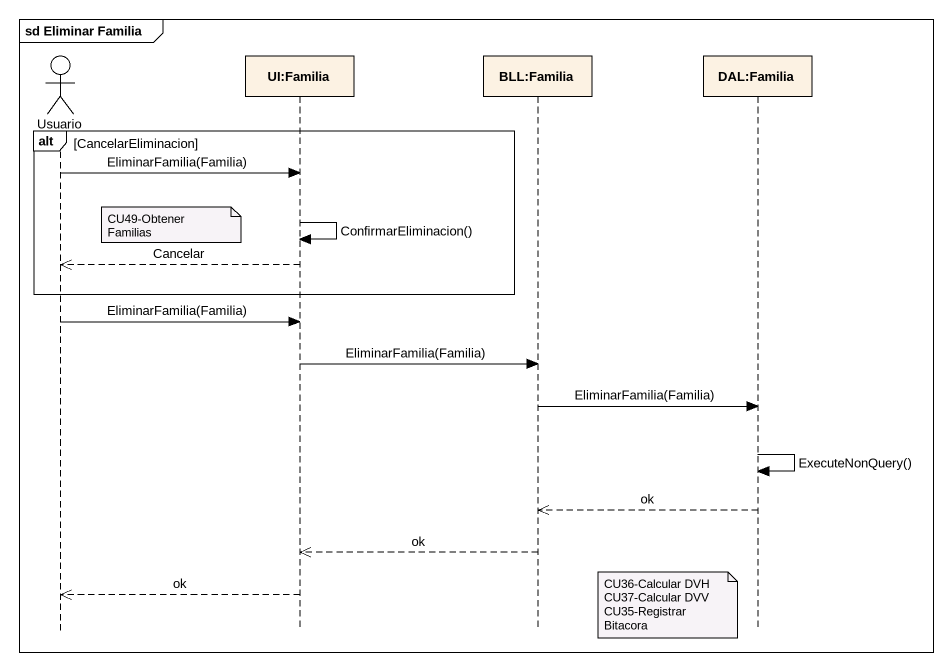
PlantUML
@startuml
mainframe sd Eliminar Familia
hide footbox
actor Usuario
participant "UI:Familia" as UI_Familia
participant "BLL:Familia" as BLL_Familia
participant "DAL:Familia" as DAL_Familia

alt CancelarEliminacion
  Usuario -> UI_Familia : EliminarFamilia(Familia)
  UI_Familia -> UI_Familia : ConfirmarEliminacion()
  note right of Usuario : CU49-Obtener Familias
  UI_Familia -->> Usuario : Cancelar
end
Usuario -> UI_Familia : EliminarFamilia(Familia)
UI_Familia -> BLL_Familia : EliminarFamilia(Familia)
BLL_Familia -> DAL_Familia : EliminarFamilia(Familia)
DAL_Familia -> DAL_Familia : ExecuteNonQuery()
DAL_Familia -->> BLL_Familia : ok
BLL_Familia -->> UI_Familia : ok
UI_Familia -->> Usuario : ok
note left of DAL_Familia
  CU36-Calcular DVH
  CU37-Calcular DVV
  CU35-Registrar Bitacora
end note
@enduml
